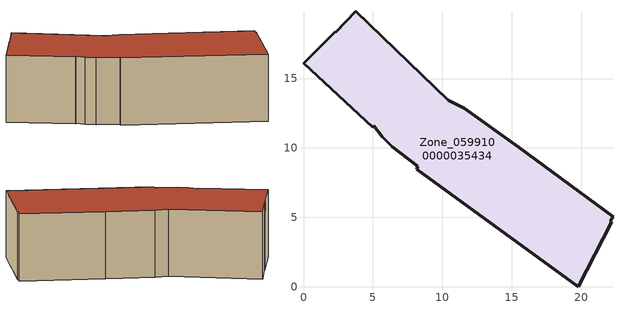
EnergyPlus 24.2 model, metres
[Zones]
Zone_0599100000035434
 floor ground (C_G): 2.27,18.36 2.32,18.33 3.78,19.85 10.42,13.43 11.58,12.85 15.5,10.03 22.3,5.05 22.12,4.74 22.2,4.68 19.8,0 8.18,8.48 8.24,8.69 6.4,10.07 5.67,10.82 5.08,11.59 5,11.51 0,16.11 1.86,17.95 z0
 wall outside (C_F): 15.5,10.03 11.58,12.85 10.42,13.43 3.78,19.85 2.32,18.33 2.27,18.36 1.86,17.95 0,16.11 5,11.51 5.08,11.59 5.67,10.82 6.4,10.07 8.24,8.69 8.18,8.48 19.8,0 22.2,4.68 22.12,4.74 22.3,5.05 15.5,10.03 z0:7.18
 roof outside (C_R): 2.32,18.33 2.27,18.36 1.86,17.95 0,16.11 5,11.51 5.08,11.59 5.67,10.82 6.4,10.07 8.24,8.69 8.18,8.48 19.8,0 22.2,4.68 22.12,4.74 22.3,5.05 15.5,10.03 11.58,12.85 10.42,13.43 3.78,19.85 z7.18
[BUILDING]
Pand.0599100000035434: North Axis=0; Terrain=City; Loads Convergence Tolerance Value=0.04; Temperature Convergence Tolerance Value=0.4; Solar Distribution=FullExterior; Maximum Number of Warmup Days=25; Minimum Number of Warmup Days=1
[Site:Location]
Rotterdam.The.Hague.AP_ZH_NLD Design_Conditions: Latitude=51.96; Longitude=4.45; Time Zone=1; Elevation=-4.5
[SITE:GROUNDTEMPERATURE:BUILDINGSURFACE]
18, 18, 18, 18, 18, 18, 18, 18, 18, 18, 18, 18
[MATERIAL] Thermal Absorptance=0.9; Solar Absorptance=0.7; Visible Absorptance=0.7
Name | Roughness | Thickness | Conductivity | Density | Specific Heat
G.TC.1946-1964 | MediumSmooth | 0.15 | 1 | 540 | 1210
F.TC.1946-1964 | Rough | 0.3 | 0.857143 | 1920 | 840
R.TC.1946-1964 | MediumRough | 0.2 | 0.235294 | 1500 | 1000
[CONSTRUCTION]
C_G: G.TC.1946-1964
C_F: F.TC.1946-1964
C_R: R.TC.1946-1964
[ZONE]
Zone_0599100000035434: Type=1; Multiplier=1; Ceiling Height=Autocalculate; Volume=Autocalculate; Floor Area=autocalculate; Part of Total Floor Area=Yes
[ZONEINFILTRATION:DESIGNFLOWRATE]
Infil_Zone_0599100000035434: Zone or ZoneList or Space or SpaceList=Zone_0599100000035434; Schedule=AlwaysOn; Design Flow Rate Calculation Method=Flow/Area; Flow Rate per Floor Area=0.003; Constant Term Coefficient=1; Temperature Term Coefficient=0; Velocity Term Coefficient=0; Velocity Squared Term Coefficient=0
[HVACTEMPLATE:ZONE:IDEALLOADSAIRSYSTEM]
Zone_0599100000035434: Maximum Heating Supply Air Temperature=50; Minimum Cooling Supply Air Temperature=13; Maximum Heating Supply Air Humidity Ratio=0.0156; Minimum Cooling Supply Air Humidity Ratio=0.0077; Heating Limit=NoLimit; Cooling Limit=NoLimit; Dehumidification Control Type=ConstantSensibleHeatRatio; Cooling Sensible Heat Ratio=0.7; Dehumidification Setpoint=60; Humidification Control Type=None; Humidification Setpoint=30; Outdoor Air Method=None; Outdoor Air Flow Rate per Person=0.00944; Outdoor Air Flow Rate per Zone Floor Area=0; Outdoor Air Flow Rate per Zone=0; Demand Controlled Ventilation Type=None; Outdoor Air Economizer Type=NoEconomizer; Heat Recovery Type=None; Sensible Heat Recovery Effectiveness=0.7; Latent Heat Recovery Effectiveness=0.65
[ZONECONTROL:THERMOSTAT]
ThermostatControl_Zone_0599100000035434: Zone or ZoneList=Zone_0599100000035434; Control Type Schedule=DualSetpointControlType; Control 1=Thermostat_Zone_0599100000035434; Temperature Difference Between Cutout And Setpoint=0
[THERMOSTATSETPOINT:DUALSETPOINT]
Thermostat_Zone_0599100000035434: Heating Setpoint Temperature Schedule=HeatingSetpoint_Zone_0599100000035434; Cooling Setpoint Temperature Schedule=CoolingSetpoint_Zone_0599100000035434
[SCHEDULE:COMPACT]
HeatingSetpoint_Zone_0599100000035434: Through: 12/31, For: AllDays, Until: 24:00, 21
CoolingSetpoint_Zone_0599100000035434: Through: 12/31, For: AllDays, Until: 24:00, 24
DualSetpointControlType: Through: 12/31, For: AllDays, Until: 24:00, 4
AlwaysOn: Through: 12/31, For: AllDays, Until: 24:00, 1
